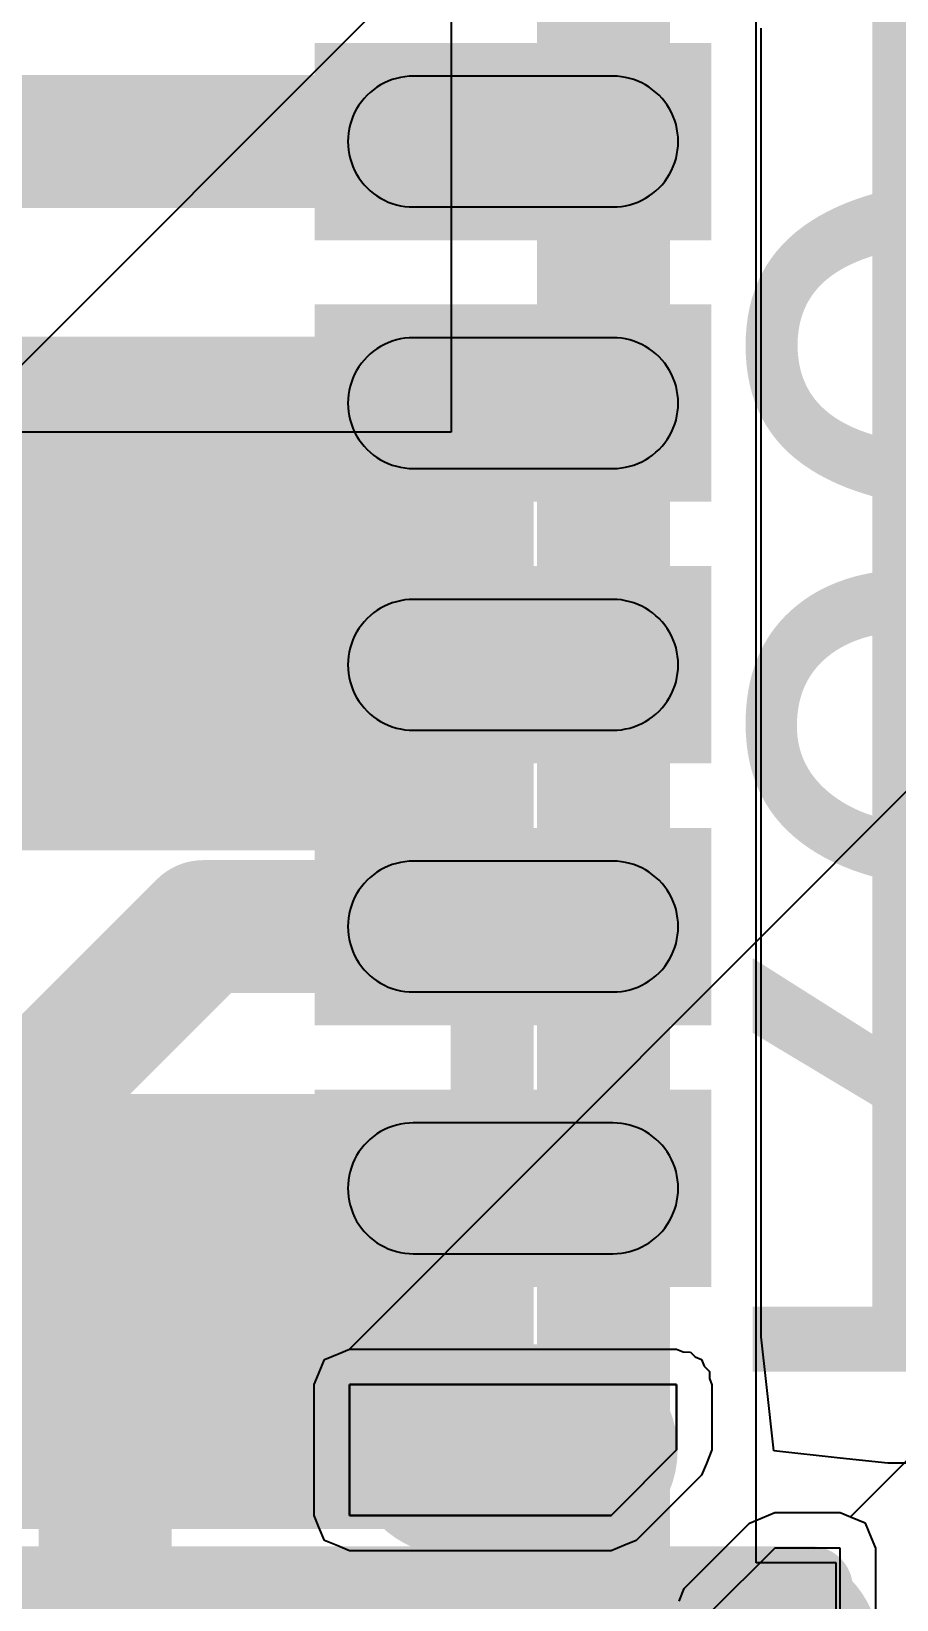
# Model space of a CAD drawing. Header units: inches. Extents: x -6 to 5433, y -4 to 5447.
# Drawn here: x 9.736 to 11.059, y 14.857 to 17.254 of the extents above; entities that cross this region are included whole.
import ezdxf

# ---------------------------------------------------------------- set-up
doc = ezdxf.new("R2010")
doc.units = ezdxf.units.IN
for name, color, linetype in [('Bottom Layer', 5, 'Continuous'), ('Bottom Overlay', 54, 'Continuous'), ('Bottom Paste', 16, 'Continuous'), ('Bottom Solder', 6, 'Continuous'), ('Top Layer', 1, 'Continuous'), ('Top Paste', 8, 'Continuous'), ('Top Solder', 216, 'Continuous')]:
    doc.layers.add(name, color=color, linetype=linetype)
doc.styles.add('Arial', font='', dxfattribs={"height": 0.2})
doc.styles.get('Arial').set_extended_font_data('Arial')

# ---------------------------------------------------------------- blocks, each defined once
blk = doc.blocks.new('R___0402_B_3')
at = {"layer": 'Bottom Layer'}
for points in [[(-0.2413, 0.3175), (-0.2413, -0.3175), (-0.6985, -0.3175), (-0.6985, 0.3175)], [(0.6985, 0.3175), (0.6985, -0.3175), (0.2413, -0.3175), (0.2413, 0.3175)]]:
    blk.add_hatch(color=5, dxfattribs=at).paths.add_polyline_path(points)
at = {"layer": 'Bottom Paste'}
for points in [[(-0.2413, 0.3175), (-0.2413, -0.3175), (-0.6985, -0.3175), (-0.6985, 0.3175)], [(0.6985, 0.3175), (0.6985, -0.3175), (0.2413, -0.3175), (0.2413, 0.3175)]]:
    blk.add_hatch(color=16, dxfattribs=at).paths.add_polyline_path(points)
at = {"layer": 'Bottom Solder'}
for points in [[(-0.1863, 0.3725), (-0.1863, -0.3725), (-0.7535, -0.3725), (-0.7535, 0.3725)], [(0.7535, 0.3725), (0.7535, -0.3725), (0.1863, -0.3725), (0.1863, 0.3725)]]:
    blk.add_hatch(color=6, dxfattribs=at).paths.add_polyline_path(points)
at = {"layer": 'Bottom Overlay'}
for points in [[(-0.7874, 0.4064, 0.127, 0.127, 0), (-0.7874, -0.4064, 0.127, 0.127, 0)], [(-0.7874, 0.4064, 0.127, 0.127, 0), (0.7874, 0.4064, 0.127, 0.127, 0)], [(0.7874, 0.4064, 0.127, 0.127, 0), (0.7874, -0.4064, 0.127, 0.127, 0)], [(-0.8128, 0.4318, 0.00323, 0.00323, 0), (0.8128, 0.4318, 0.00323, 0.00323, 0)], [(-0.7874, -0.4064, 0.127, 0.127, 0), (0.7874, -0.4064, 0.127, 0.127, 0)]]:
    blk.add_lwpolyline(points, format="xyseb", dxfattribs=at)
for points in [[(-0.8191, 0.4064, 0.0635, 0.0635, 1), (-0.7556, 0.4064, 0.0635, 0.0635, 1)], [(-0.8191, 0.4064, 0.0635, 0.0635, 1), (-0.7556, 0.4064, 0.0635, 0.0635, 1)], [(0.7556, 0.4064, 0.0635, 0.0635, 1), (0.8191, 0.4064, 0.0635, 0.0635, 1)], [(0.7556, 0.4064, 0.0635, 0.0635, 1), (0.8191, 0.4064, 0.0635, 0.0635, 1)], [(-0.8136, 0.4318, 0.00161, 0.00161, 1), (-0.812, 0.4318, 0.00161, 0.00161, 1)], [(0.812, 0.4318, 0.00161, 0.00161, 1), (0.8136, 0.4318, 0.00161, 0.00161, 1)], [(-0.8191, -0.4064, 0.0635, 0.0635, 1), (-0.7556, -0.4064, 0.0635, 0.0635, 1)], [(-0.8191, -0.4064, 0.0635, 0.0635, 1), (-0.7556, -0.4064, 0.0635, 0.0635, 1)], [(0.7556, -0.4064, 0.0635, 0.0635, 1), (0.8191, -0.4064, 0.0635, 0.0635, 1)], [(0.7556, -0.4064, 0.0635, 0.0635, 1), (0.8191, -0.4064, 0.0635, 0.0635, 1)]]:
    blk.add_lwpolyline(points, format="xyseb", close=True, dxfattribs=at)
blk = doc.blocks.new('R___0402_B_4')
at = {"layer": 'Bottom Layer'}
for points in [[(-0.2413, 0.3175), (-0.2413, -0.3175), (-0.6985, -0.3175), (-0.6985, 0.3175)], [(0.6985, 0.3175), (0.6985, -0.3175), (0.2413, -0.3175), (0.2413, 0.3175)]]:
    blk.add_hatch(color=5, dxfattribs=at).paths.add_polyline_path(points)
at = {"layer": 'Bottom Paste'}
for points in [[(-0.2413, 0.3175), (-0.2413, -0.3175), (-0.6985, -0.3175), (-0.6985, 0.3175)], [(0.6985, 0.3175), (0.6985, -0.3175), (0.2413, -0.3175), (0.2413, 0.3175)]]:
    blk.add_hatch(color=16, dxfattribs=at).paths.add_polyline_path(points)
at = {"layer": 'Bottom Solder'}
for points in [[(-0.1863, 0.3725), (-0.1863, -0.3725), (-0.7535, -0.3725), (-0.7535, 0.3725)], [(0.7535, 0.3725), (0.7535, -0.3725), (0.1863, -0.3725), (0.1863, 0.3725)]]:
    blk.add_hatch(color=6, dxfattribs=at).paths.add_polyline_path(points)
at = {"layer": 'Bottom Overlay'}
for points in [[(-0.7874, 0.4064, 0.127, 0.127, 0), (-0.7874, -0.4064, 0.127, 0.127, 0)], [(0.7874, 0.4064, 0.127, 0.127, 0), (-0.7874, 0.4064, 0.127, 0.127, 0)], [(0.7874, 0.4064, 0.127, 0.127, 0), (0.7874, -0.4064, 0.127, 0.127, 0)], [(0.8128, 0.4318, 0.00323, 0.00323, 0), (-0.8128, 0.4318, 0.00323, 0.00323, 0)], [(0.7874, -0.4064, 0.127, 0.127, 0), (-0.7874, -0.4064, 0.127, 0.127, 0)]]:
    blk.add_lwpolyline(points, format="xyseb", dxfattribs=at)
for points in [[(-0.8191, 0.4064, 0.0635, 0.0635, 1), (-0.7556, 0.4064, 0.0635, 0.0635, 1)], [(-0.8191, 0.4064, 0.0635, 0.0635, 1), (-0.7556, 0.4064, 0.0635, 0.0635, 1)], [(0.7556, 0.4064, 0.0635, 0.0635, 1), (0.8191, 0.4064, 0.0635, 0.0635, 1)], [(0.7556, 0.4064, 0.0635, 0.0635, 1), (0.8191, 0.4064, 0.0635, 0.0635, 1)], [(-0.8136, 0.4318, 0.00161, 0.00161, 1), (-0.812, 0.4318, 0.00161, 0.00161, 1)], [(0.812, 0.4318, 0.00161, 0.00161, 1), (0.8136, 0.4318, 0.00161, 0.00161, 1)], [(-0.8191, -0.4064, 0.0635, 0.0635, 1), (-0.7556, -0.4064, 0.0635, 0.0635, 1)], [(-0.8191, -0.4064, 0.0635, 0.0635, 1), (-0.7556, -0.4064, 0.0635, 0.0635, 1)], [(0.7556, -0.4064, 0.0635, 0.0635, 1), (0.8191, -0.4064, 0.0635, 0.0635, 1)], [(0.7556, -0.4064, 0.0635, 0.0635, 1), (0.8191, -0.4064, 0.0635, 0.0635, 1)]]:
    blk.add_lwpolyline(points, format="xyseb", close=True, dxfattribs=at)
blk = doc.blocks.new('TL3340AF160QG_33')
at = {"layer": 'Top Solder'}
blk.add_line((0.7722, 1.9528), (-5441.5052, 5436.5959), dxfattribs=at)
blk = doc.blocks.new('WQFN_30_EP_2_5_4_5__43')
at = {"layer": 'Top Layer'}
h = blk.add_hatch(color=1, dxfattribs=at)
edge = h.paths.add_edge_path()
edge.add_arc((1.1099, 1.8001), 0.06, 90, 270)
edge.add_line((1.1099, 1.7401), (1.2899, 1.7401))
edge.add_arc((1.2899, 1.8001), 0.06, 270, 450)
edge.add_line((1.2899, 1.8601), (1.1099, 1.8601))
for points in [[(1.4524, 1.5), (1.4524, 1.3), (0.9474, 1.3), (0.9474, 1.5)], [(1.4524, 1.1), (1.4524, 0.9), (0.9474, 0.9), (0.9474, 1.1)], [(1.4524, 0.6999), (1.4524, 0.4999), (0.9474, 0.4999), (0.9474, 0.6999)], [(1.4524, 0.2999), (1.4524, 0.0999), (0.9474, 0.0999), (0.9474, 0.2999)], [(1.4524, -0.0999), (1.4524, -0.2999), (0.9474, -0.2999), (0.9474, -0.0999)]]:
    blk.add_hatch(color=1, dxfattribs=at).paths.add_polyline_path(points)
at = {"layer": 'Top Paste'}
h = blk.add_hatch(color=8, dxfattribs=at)
edge = h.paths.add_edge_path()
edge.add_arc((1.1099, 1.8001), 0.06, 90, 270)
edge.add_line((1.1099, 1.7401), (1.2899, 1.7401))
edge.add_arc((1.2899, 1.8001), 0.06, 270, 450)
edge.add_line((1.2899, 1.8601), (1.1099, 1.8601))
at = {"layer": 'Top Solder'}
h = blk.add_hatch(color=216, dxfattribs=at)
edge = h.paths.add_edge_path()
edge.add_arc((0.8001, 2.2899), 0.1616, 0, 180)
edge.add_line((0.6385, 2.2899), (0.6385, 2.1099))
edge.add_arc((0.8001, 2.1099), 0.1616, 180, 360)
edge.add_line((0.9617, 2.1099), (0.9617, 2.2899))
h = blk.add_hatch(color=216, dxfattribs=at)
edge = h.paths.add_edge_path()
edge.add_arc((1.1099, 1.8001), 0.1616, 90, 270)
edge.add_line((1.1099, 1.6385), (1.2899, 1.6385))
edge.add_arc((1.2899, 1.8001), 0.1616, 270, 450)
edge.add_line((1.2899, 1.9617), (1.1099, 1.9617))
for points in [[(0.6508, 1.6508), (0.6508, -1.6508), (-0.6508, -1.6508), (-0.6508, 1.6508)], [(1.5032, 1.5508), (1.5032, 1.2492), (0.8966, 1.2492), (0.8966, 1.5508)], [(1.5032, 1.1508), (1.5032, 0.8492), (0.8966, 0.8492), (0.8966, 1.1508)], [(1.5032, 0.7507), (1.5032, 0.4491), (0.8966, 0.4491), (0.8966, 0.7507)], [(1.5032, 0.3507), (1.5032, 0.0491), (0.8966, 0.0491), (0.8966, 0.3507)], [(1.5032, -0.0491), (1.5032, -0.3507), (0.8966, -0.3507), (0.8966, -0.0491)]]:
    blk.add_hatch(color=216, dxfattribs=at).paths.add_polyline_path(points)
at = {"layer": 'Top Layer'}
for p, q in [((0.6999, 2.4499), (0.6999, 1.9499)), ((0.7999, 1.9499), (0.9, 2.05)), ((0.6999, 1.9499), (0.7001, 1.9499)), ((0.7001, 1.9499), (0.7999, 1.9499)), ((0.9499, 1.8), (1.0498, 1.9)), ((1.0498, 1.9), (1.4499, 1.9)), ((1.4499, 1.9), (1.4499, 1.9)), ((1.4499, 1.9), (1.4499, 1.7)), ((0.9499, 1.7003), (0.9499, 1.8)), ((0.95, 1.7001), (0.9499, 1.7003)), ((1.4499, 1.7), (0.95, 1.7001))]:
    blk.add_line(p, q, dxfattribs=at)
at = {"layer": 'Top Paste'}
for p, q in [((0.6999, 2.4499), (0.6999, 1.9499)), ((0.7999, 1.9499), (0.9, 2.05)), ((0.6999, 1.9499), (0.7001, 1.9499)), ((0.7001, 1.9499), (0.7999, 1.9499)), ((0.7999, 1.9499), (0.7999, 1.9499)), ((1.0498, 1.9), (0.9499, 1.8)), ((1.4499, 1.9), (1.0498, 1.9)), ((1.4499, 1.9), (1.4499, 1.9)), ((1.4499, 1.7), (1.4499, 1.9)), ((0.9499, 1.8), (0.9499, 1.7003)), ((0.9499, 1.7003), (0.95, 1.7001)), ((0.95, 1.7001), (1.4499, 1.7)), ((0.9974, 1.4867), (0.9918, 1.4832)), ((1.0032, 1.4897), (0.9974, 1.4867)), ((1.0091, 1.4924), (1.0032, 1.4897)), ((1.0152, 1.4947), (1.0091, 1.4924)), ((1.0215, 1.4966), (1.0152, 1.4947)), ((1.0279, 1.4981), (1.0215, 1.4966)), ((1.0343, 1.4992), (1.0279, 1.4981)), ((1.0409, 1.4998), (1.0343, 1.4992)), ((1.0474, 1.5), (1.0409, 1.4998)), ((1.3524, 1.5), (1.0474, 1.5)), ((1.3589, 1.4998), (1.3524, 1.5)), ((1.3655, 1.4992), (1.3589, 1.4998)), ((1.3719, 1.4981), (1.3655, 1.4992)), ((1.3783, 1.4966), (1.3719, 1.4981)), ((1.3846, 1.4947), (1.3783, 1.4966)), ((1.3907, 1.4924), (1.3846, 1.4947)), ((1.3966, 1.4897), (1.3907, 1.4924)), ((1.4024, 1.4867), (1.3966, 1.4897)), ((1.4079, 1.4832), (1.4024, 1.4867)), ((0.9722, 1.466), (0.9681, 1.4609)), ((0.9767, 1.4708), (0.9722, 1.466)), ((0.9815, 1.4752), (0.9767, 1.4708)), ((0.9865, 1.4794), (0.9815, 1.4752)), ((0.9918, 1.4832), (0.9865, 1.4794)), ((1.4133, 1.4794), (1.4079, 1.4832)), ((1.4183, 1.4752), (1.4133, 1.4794)), ((1.4231, 1.4708), (1.4183, 1.4752)), ((1.4276, 1.466), (1.4231, 1.4708)), ((1.4317, 1.4609), (1.4276, 1.466)), ((0.955, 1.4383), (0.9527, 1.4322)), ((0.9577, 1.4443), (0.955, 1.4383)), ((0.9608, 1.45), (0.9577, 1.4443)), ((0.9643, 1.4556), (0.9608, 1.45)), ((0.9681, 1.4609), (0.9643, 1.4556)), ((1.4355, 1.4556), (1.4317, 1.4609)), ((1.439, 1.4501), (1.4355, 1.4556)), ((1.4421, 1.4443), (1.439, 1.4501)), ((1.4448, 1.4383), (1.4421, 1.4443)), ((1.4471, 1.4322), (1.4448, 1.4383)), ((0.9493, 1.4196), (0.9483, 1.4131)), ((0.9508, 1.4259), (0.9493, 1.4196)), ((0.9527, 1.4322), (0.9508, 1.4259)), ((1.449, 1.4259), (1.4471, 1.4322)), ((1.4505, 1.4196), (1.449, 1.4259)), ((1.4515, 1.4131), (1.4505, 1.4196)), ((0.9476, 1.4066), (0.9474, 1.4)), ((0.9474, 1.4), (0.9476, 1.3935)), ((0.9483, 1.4131), (0.9476, 1.4066)), ((0.9476, 1.3935), (0.9483, 1.387)), ((1.4522, 1.4066), (1.4515, 1.4131)), ((1.4515, 1.387), (1.4522, 1.3935)), ((1.4524, 1.4), (1.4522, 1.4066)), ((1.4522, 1.3935), (1.4524, 1.4)), ((0.9483, 1.387), (0.9493, 1.3805)), ((0.9493, 1.3805), (0.9508, 1.3742)), ((0.9508, 1.3742), (0.9527, 1.3679)), ((0.9527, 1.3679), (0.955, 1.3618)), ((1.4448, 1.3618), (1.4471, 1.3679)), ((1.4471, 1.3679), (1.449, 1.3742)), ((1.449, 1.3742), (1.4505, 1.3805)), ((1.4505, 1.3805), (1.4515, 1.387)), ((1.4515, 1.387), (1.4515, 1.387)), ((0.955, 1.3618), (0.9577, 1.3558)), ((0.9577, 1.3558), (0.9608, 1.3501)), ((0.9608, 1.3501), (0.9643, 1.3445)), ((0.9643, 1.3445), (0.9681, 1.3392)), ((1.4317, 1.3392), (1.4355, 1.3445)), ((1.4355, 1.3445), (1.439, 1.3501)), ((1.439, 1.3501), (1.4421, 1.3558)), ((1.4421, 1.3558), (1.4448, 1.3618)), ((0.9681, 1.3392), (0.9722, 1.3341)), ((0.9722, 1.3341), (0.9767, 1.3293)), ((0.9767, 1.3293), (0.9815, 1.3249)), ((0.9815, 1.3249), (0.9865, 1.3207)), ((0.9865, 1.3207), (0.9918, 1.3169)), ((1.4079, 1.3169), (1.4133, 1.3207)), ((1.4133, 1.3207), (1.4183, 1.3249)), ((1.4183, 1.3249), (1.4231, 1.3293)), ((1.4231, 1.3293), (1.4276, 1.3341)), ((1.4276, 1.3341), (1.4317, 1.3392)), ((0.9918, 1.3169), (0.9974, 1.3134)), ((0.9974, 1.3134), (1.0032, 1.3104)), ((1.0032, 1.3104), (1.0091, 1.3077)), ((1.0091, 1.3077), (1.0152, 1.3054)), ((1.0152, 1.3054), (1.0215, 1.3035)), ((1.0215, 1.3035), (1.0279, 1.302)), ((1.0279, 1.302), (1.0343, 1.3009)), ((1.0343, 1.3009), (1.0409, 1.3003)), ((1.0409, 1.3003), (1.0474, 1.3)), ((1.0474, 1.3), (1.3524, 1.3)), ((1.3524, 1.3), (1.3589, 1.3003)), ((1.3589, 1.3003), (1.3655, 1.3009)), ((1.3655, 1.3009), (1.3719, 1.302)), ((1.3719, 1.302), (1.3783, 1.3035)), ((1.3783, 1.3035), (1.3846, 1.3054)), ((1.3846, 1.3054), (1.3907, 1.3077)), ((1.3907, 1.3077), (1.3966, 1.3104)), ((1.3966, 1.3104), (1.4024, 1.3134)), ((1.4024, 1.3134), (1.4079, 1.3169)), ((0.9865, 1.0793), (0.9815, 1.0752)), ((0.9918, 1.0831), (0.9865, 1.0793)), ((0.9974, 1.0866), (0.9918, 1.0831)), ((1.0032, 1.0897), (0.9974, 1.0866)), ((1.0091, 1.0924), (1.0032, 1.0897)), ((1.0152, 1.0947), (1.0091, 1.0924)), ((1.0215, 1.0966), (1.0152, 1.0947)), ((1.0279, 1.0981), (1.0215, 1.0966)), ((1.0343, 1.0991), (1.0279, 1.0981)), ((1.0409, 1.0998), (1.0343, 1.0991)), ((1.0474, 1.1), (1.0409, 1.0998)), ((1.3524, 1.1), (1.0474, 1.1)), ((1.3589, 1.0998), (1.3524, 1.1)), ((1.3655, 1.0991), (1.3589, 1.0998)), ((1.3719, 1.0981), (1.3655, 1.0991)), ((1.3783, 1.0966), (1.3719, 1.0981)), ((1.3846, 1.0947), (1.3783, 1.0966)), ((1.3907, 1.0924), (1.3846, 1.0947)), ((1.3966, 1.0897), (1.3907, 1.0924)), ((1.4024, 1.0866), (1.3966, 1.0897)), ((1.4079, 1.0831), (1.4024, 1.0866)), ((1.4133, 1.0793), (1.4079, 1.0831)), ((1.4183, 1.0752), (1.4133, 1.0793)), ((0.9643, 1.0555), (0.9608, 1.05)), ((0.9681, 1.0609), (0.9643, 1.0555)), ((0.9722, 1.0659), (0.9681, 1.0609)), ((0.9767, 1.0707), (0.9722, 1.0659)), ((0.9815, 1.0752), (0.9767, 1.0707)), ((1.4231, 1.0707), (1.4183, 1.0752)), ((1.4276, 1.0659), (1.4231, 1.0707)), ((1.4317, 1.0609), (1.4276, 1.0659)), ((1.4355, 1.0555), (1.4317, 1.0609)), ((1.439, 1.05), (1.4355, 1.0555)), ((0.9527, 1.0322), (0.9508, 1.0259)), ((0.955, 1.0383), (0.9527, 1.0322)), ((0.9577, 1.0442), (0.955, 1.0383)), ((0.9608, 1.05), (0.9577, 1.0442)), ((1.4421, 1.0442), (1.439, 1.05)), ((1.4448, 1.0383), (1.4421, 1.0442)), ((1.4471, 1.0322), (1.4448, 1.0383)), ((1.449, 1.0259), (1.4471, 1.0322)), ((0.9483, 1.0131), (0.9476, 1.0065)), ((0.9493, 1.0195), (0.9483, 1.0131)), ((0.9508, 1.0259), (0.9493, 1.0195)), ((1.4505, 1.0195), (1.449, 1.0259)), ((1.4515, 1.0131), (1.4505, 1.0195)), ((1.4522, 1.0065), (1.4515, 1.0131)), ((0.9476, 1.0065), (0.9474, 1)), ((0.9474, 1), (0.9476, 0.9935)), ((0.9476, 0.9935), (0.9483, 0.9869)), ((0.9483, 0.9869), (0.9493, 0.9805)), ((1.4505, 0.9805), (1.4515, 0.9869)), ((1.4515, 0.9869), (1.4522, 0.9935)), ((1.4515, 0.9869), (1.4515, 0.9869)), ((1.4524, 1), (1.4522, 1.0065)), ((1.4522, 0.9935), (1.4524, 1)), ((0.9493, 0.9805), (0.9508, 0.9741)), ((0.9508, 0.9741), (0.9527, 0.9678)), ((0.9527, 0.9678), (0.955, 0.9617)), ((0.955, 0.9617), (0.9577, 0.9558)), ((1.4421, 0.9558), (1.4448, 0.9617)), ((1.4448, 0.9617), (1.4471, 0.9678)), ((1.4471, 0.9678), (1.449, 0.9741)), ((1.449, 0.9741), (1.4505, 0.9805)), ((0.9577, 0.9558), (0.9608, 0.95)), ((0.9608, 0.95), (0.9643, 0.9444)), ((0.9643, 0.9444), (0.9681, 0.9391)), ((0.9681, 0.9391), (0.9722, 0.9341)), ((1.4276, 0.9341), (1.4317, 0.9391)), ((1.4317, 0.9391), (1.4355, 0.9444)), ((1.4355, 0.9444), (1.439, 0.95)), ((1.439, 0.95), (1.4421, 0.9558)), ((0.9722, 0.9341), (0.9767, 0.9293)), ((0.9767, 0.9293), (0.9815, 0.9248)), ((0.9815, 0.9248), (0.9865, 0.9207)), ((0.9865, 0.9207), (0.9918, 0.9169)), ((0.9918, 0.9169), (0.9974, 0.9134)), ((0.9974, 0.9134), (1.0032, 0.9103)), ((1.3966, 0.9103), (1.4024, 0.9134)), ((1.4024, 0.9134), (1.4079, 0.9169)), ((1.4079, 0.9169), (1.4133, 0.9207)), ((1.4133, 0.9207), (1.4183, 0.9248)), ((1.4183, 0.9248), (1.4231, 0.9293)), ((1.4231, 0.9293), (1.4276, 0.9341)), ((1.0032, 0.9103), (1.0091, 0.9076)), ((1.0091, 0.9076), (1.0152, 0.9053)), ((1.0152, 0.9053), (1.0215, 0.9034)), ((1.0215, 0.9034), (1.0279, 0.9019)), ((1.0279, 0.9019), (1.0343, 0.9009)), ((1.0343, 0.9009), (1.0409, 0.9002)), ((1.0409, 0.9002), (1.0474, 0.9)), ((1.0474, 0.9), (1.3524, 0.9)), ((1.3524, 0.9), (1.3589, 0.9002)), ((1.3589, 0.9002), (1.3655, 0.9009)), ((1.3655, 0.9009), (1.3719, 0.9019)), ((1.3719, 0.9019), (1.3783, 0.9034)), ((1.3783, 0.9034), (1.3846, 0.9053)), ((1.3846, 0.9053), (1.3907, 0.9076)), ((1.3907, 0.9076), (1.3966, 0.9103)), ((1.0215, 0.6965), (1.0152, 0.6946)), ((1.0279, 0.698), (1.0215, 0.6965)), ((1.0343, 0.6991), (1.0279, 0.698)), ((1.0409, 0.6997), (1.0343, 0.6991)), ((1.0474, 0.6999), (1.0409, 0.6997)), ((1.3524, 0.6999), (1.0474, 0.6999)), ((1.3589, 0.6997), (1.3524, 0.6999)), ((1.3655, 0.6991), (1.3589, 0.6997)), ((1.3719, 0.698), (1.3655, 0.6991)), ((1.3783, 0.6965), (1.3719, 0.698)), ((1.3846, 0.6946), (1.3783, 0.6965)), ((0.9815, 0.6751), (0.9767, 0.6707)), ((0.9865, 0.6793), (0.9815, 0.6751)), ((0.9918, 0.6831), (0.9865, 0.6793)), ((0.9974, 0.6866), (0.9918, 0.6831)), ((1.0032, 0.6896), (0.9974, 0.6866)), ((1.0091, 0.6923), (1.0032, 0.6896)), ((1.0152, 0.6946), (1.0091, 0.6923)), ((1.3907, 0.6923), (1.3846, 0.6946)), ((1.3966, 0.6896), (1.3907, 0.6923)), ((1.4024, 0.6866), (1.3966, 0.6896)), ((1.4079, 0.6831), (1.4024, 0.6866)), ((1.4133, 0.6793), (1.4079, 0.6831)), ((1.4183, 0.6751), (1.4133, 0.6793)), ((1.4231, 0.6707), (1.4183, 0.6751)), ((0.9608, 0.6499), (0.9577, 0.6442)), ((0.9643, 0.6555), (0.9608, 0.6499)), ((0.9681, 0.6608), (0.9643, 0.6555)), ((0.9722, 0.6659), (0.9681, 0.6608)), ((0.9767, 0.6707), (0.9722, 0.6659)), ((1.4276, 0.6659), (1.4231, 0.6707)), ((1.4317, 0.6608), (1.4276, 0.6659)), ((1.4355, 0.6555), (1.4317, 0.6608)), ((1.439, 0.65), (1.4355, 0.6555)), ((1.4421, 0.6442), (1.439, 0.65)), ((0.9508, 0.6258), (0.9493, 0.6195)), ((0.9527, 0.6321), (0.9508, 0.6258)), ((0.955, 0.6382), (0.9527, 0.6321)), ((0.9577, 0.6442), (0.955, 0.6382)), ((1.4448, 0.6382), (1.4421, 0.6442)), ((1.4471, 0.6321), (1.4448, 0.6382)), ((1.449, 0.6258), (1.4471, 0.6321)), ((1.4505, 0.6195), (1.449, 0.6258)), ((0.9476, 0.6065), (0.9474, 0.5999)), ((0.9474, 0.5999), (0.9476, 0.5934)), ((0.9483, 0.613), (0.9476, 0.6065)), ((0.9493, 0.6195), (0.9483, 0.613)), ((1.4515, 0.613), (1.4505, 0.6195)), ((1.4522, 0.6065), (1.4515, 0.613)), ((1.4524, 0.5999), (1.4522, 0.6065)), ((1.4522, 0.5934), (1.4524, 0.5999)), ((0.9476, 0.5934), (0.9483, 0.5869)), ((0.9483, 0.5869), (0.9493, 0.5804)), ((0.9493, 0.5804), (0.9508, 0.5741)), ((1.449, 0.5741), (1.4505, 0.5804)), ((1.4505, 0.5804), (1.4515, 0.5869)), ((1.4515, 0.5869), (1.4522, 0.5934)), ((1.4515, 0.5869), (1.4515, 0.5869)), ((0.9508, 0.5741), (0.9527, 0.5678)), ((0.9527, 0.5678), (0.955, 0.5617)), ((0.955, 0.5617), (0.9577, 0.5557)), ((0.9577, 0.5557), (0.9608, 0.55)), ((1.439, 0.55), (1.4421, 0.5557)), ((1.4421, 0.5557), (1.4448, 0.5617)), ((1.4448, 0.5617), (1.4471, 0.5678)), ((1.4471, 0.5678), (1.449, 0.5741)), ((0.9608, 0.55), (0.9643, 0.5444)), ((0.9643, 0.5444), (0.9681, 0.5391)), ((0.9681, 0.5391), (0.9722, 0.534)), ((0.9722, 0.534), (0.9767, 0.5292)), ((0.9767, 0.5292), (0.9815, 0.5248)), ((1.4183, 0.5248), (1.4231, 0.5292)), ((1.4231, 0.5292), (1.4276, 0.534)), ((1.4276, 0.534), (1.4317, 0.5391)), ((1.4317, 0.5391), (1.4355, 0.5444)), ((1.4355, 0.5444), (1.439, 0.55)), ((0.9815, 0.5248), (0.9865, 0.5206)), ((0.9865, 0.5206), (0.9918, 0.5168)), ((0.9918, 0.5168), (0.9974, 0.5133)), ((0.9974, 0.5133), (1.0032, 0.5103)), ((1.0032, 0.5103), (1.0091, 0.5076)), ((1.0091, 0.5076), (1.0152, 0.5053)), ((1.0152, 0.5053), (1.0215, 0.5034)), ((1.3783, 0.5034), (1.3846, 0.5053)), ((1.3846, 0.5053), (1.3907, 0.5076)), ((1.3907, 0.5076), (1.3966, 0.5103)), ((1.3966, 0.5103), (1.4024, 0.5133)), ((1.4024, 0.5133), (1.4079, 0.5168)), ((1.4079, 0.5168), (1.4133, 0.5206)), ((1.4133, 0.5206), (1.4183, 0.5248)), ((1.0215, 0.5034), (1.0279, 0.5019)), ((1.0279, 0.5019), (1.0343, 0.5008)), ((1.0343, 0.5008), (1.0409, 0.5002)), ((1.0409, 0.5002), (1.0474, 0.4999)), ((1.0474, 0.4999), (1.3524, 0.4999)), ((1.3524, 0.4999), (1.3589, 0.5002)), ((1.3589, 0.5002), (1.3655, 0.5008)), ((1.3655, 0.5008), (1.3719, 0.5019)), ((1.3719, 0.5019), (1.3783, 0.5034)), ((1.0032, 0.2896), (0.9974, 0.2865)), ((1.0091, 0.2923), (1.0032, 0.2896)), ((1.0152, 0.2946), (1.0091, 0.2923)), ((1.0215, 0.2965), (1.0152, 0.2946)), ((1.0279, 0.298), (1.0215, 0.2965)), ((1.0343, 0.299), (1.0279, 0.298)), ((1.0409, 0.2997), (1.0343, 0.299)), ((1.0474, 0.2999), (1.0409, 0.2997)), ((1.3524, 0.2999), (1.0474, 0.2999)), ((1.3589, 0.2997), (1.3524, 0.2999)), ((1.3655, 0.299), (1.3589, 0.2997)), ((1.3719, 0.298), (1.3655, 0.299)), ((1.3783, 0.2965), (1.3719, 0.298)), ((1.3846, 0.2946), (1.3783, 0.2965)), ((1.3907, 0.2923), (1.3846, 0.2946)), ((1.3966, 0.2896), (1.3907, 0.2923)), ((1.4024, 0.2865), (1.3966, 0.2896)), ((0.9722, 0.2658), (0.9681, 0.2608)), ((0.9767, 0.2706), (0.9722, 0.2658)), ((0.9815, 0.2751), (0.9767, 0.2706)), ((0.9865, 0.2792), (0.9815, 0.2751)), ((0.9918, 0.283), (0.9865, 0.2792)), ((0.9974, 0.2865), (0.9918, 0.283)), ((1.4079, 0.283), (1.4024, 0.2865)), ((1.4133, 0.2792), (1.4079, 0.283)), ((1.4183, 0.2751), (1.4133, 0.2792)), ((1.4231, 0.2706), (1.4183, 0.2751)), ((1.4276, 0.2658), (1.4231, 0.2706)), ((1.4317, 0.2608), (1.4276, 0.2658)), ((0.9577, 0.2441), (0.955, 0.2382)), ((0.9608, 0.2499), (0.9577, 0.2441)), ((0.9643, 0.2554), (0.9608, 0.2499)), ((0.9681, 0.2608), (0.9643, 0.2554)), ((1.4355, 0.2554), (1.4317, 0.2608)), ((1.439, 0.2499), (1.4355, 0.2554)), ((1.4421, 0.2441), (1.439, 0.2499)), ((1.4448, 0.2382), (1.4421, 0.2441)), ((0.9493, 0.2194), (0.9483, 0.213)), ((0.9508, 0.2258), (0.9493, 0.2194)), ((0.9527, 0.2321), (0.9508, 0.2258)), ((0.955, 0.2382), (0.9527, 0.2321)), ((1.4471, 0.2321), (1.4448, 0.2382)), ((1.449, 0.2258), (1.4471, 0.2321)), ((1.4505, 0.2194), (1.449, 0.2258)), ((1.4515, 0.213), (1.4505, 0.2194)), ((0.9476, 0.2064), (0.9474, 0.1999)), ((0.9474, 0.1999), (0.9476, 0.1934)), ((0.9483, 0.213), (0.9476, 0.2064)), ((0.9476, 0.1934), (0.9483, 0.1868)), ((1.4522, 0.2064), (1.4515, 0.213)), ((1.4515, 0.1868), (1.4522, 0.1934)), ((1.4524, 0.1999), (1.4522, 0.2064)), ((1.4522, 0.1934), (1.4524, 0.1999)), ((0.9483, 0.1868), (0.9493, 0.1804)), ((0.9493, 0.1804), (0.9508, 0.174)), ((0.9508, 0.174), (0.9527, 0.1677)), ((1.4471, 0.1677), (1.449, 0.174)), ((1.449, 0.174), (1.4505, 0.1804)), ((1.4505, 0.1804), (1.4515, 0.1868)), ((1.4515, 0.1868), (1.4515, 0.1868)), ((0.9527, 0.1677), (0.955, 0.1616)), ((0.955, 0.1616), (0.9577, 0.1557)), ((0.9577, 0.1557), (0.9608, 0.1499)), ((0.9608, 0.1499), (0.9643, 0.1443)), ((0.9643, 0.1443), (0.9681, 0.139)), ((1.4317, 0.139), (1.4355, 0.1443)), ((1.4355, 0.1443), (1.439, 0.1499)), ((1.439, 0.1499), (1.4421, 0.1557)), ((1.4421, 0.1557), (1.4448, 0.1616)), ((1.4448, 0.1616), (1.4471, 0.1677)), ((0.9681, 0.139), (0.9722, 0.134)), ((0.9722, 0.134), (0.9767, 0.1292)), ((0.9767, 0.1292), (0.9815, 0.1247)), ((0.9815, 0.1247), (0.9865, 0.1206)), ((0.9865, 0.1206), (0.9918, 0.1168)), ((1.4079, 0.1168), (1.4133, 0.1206)), ((1.4133, 0.1206), (1.4183, 0.1247)), ((1.4183, 0.1247), (1.4231, 0.1292)), ((1.4231, 0.1292), (1.4276, 0.134)), ((1.4276, 0.134), (1.4317, 0.139)), ((0.9918, 0.1168), (0.9974, 0.1133)), ((0.9974, 0.1133), (1.0032, 0.1102)), ((1.0032, 0.1102), (1.0091, 0.1075)), ((1.0091, 0.1075), (1.0152, 0.1052)), ((1.0152, 0.1052), (1.0215, 0.1033)), ((1.0215, 0.1033), (1.0279, 0.1018)), ((1.0279, 0.1018), (1.0343, 0.1008)), ((1.0343, 0.1008), (1.0409, 0.1001)), ((1.0409, 0.1001), (1.0474, 0.0999)), ((1.0474, 0.0999), (1.3524, 0.0999)), ((1.3524, 0.0999), (1.3589, 0.1001)), ((1.3589, 0.1001), (1.3655, 0.1008)), ((1.3655, 0.1008), (1.3719, 0.1018)), ((1.3719, 0.1018), (1.3783, 0.1033)), ((1.3783, 0.1033), (1.3846, 0.1052)), ((1.3846, 0.1052), (1.3907, 0.1075)), ((1.3907, 0.1075), (1.3966, 0.1102)), ((1.3966, 0.1102), (1.4024, 0.1133)), ((1.4024, 0.1133), (1.4079, 0.1168)), ((0.9918, -0.1168), (0.9865, -0.1206)), ((0.9974, -0.1133), (0.9918, -0.1168)), ((1.0032, -0.1102), (0.9974, -0.1133)), ((1.0091, -0.1075), (1.0032, -0.1102)), ((1.0152, -0.1052), (1.0091, -0.1075)), ((1.0215, -0.1033), (1.0152, -0.1052)), ((1.0279, -0.1018), (1.0215, -0.1033)), ((1.0343, -0.1008), (1.0279, -0.1018)), ((1.0409, -0.1001), (1.0343, -0.1008)), ((1.0474, -0.0999), (1.0409, -0.1001)), ((1.3524, -0.0999), (1.0474, -0.0999)), ((1.3589, -0.1001), (1.3524, -0.0999)), ((1.3655, -0.1008), (1.3589, -0.1001)), ((1.3719, -0.1018), (1.3655, -0.1008)), ((1.3783, -0.1033), (1.3719, -0.1018)), ((1.3846, -0.1052), (1.3783, -0.1033)), ((1.3907, -0.1075), (1.3846, -0.1052)), ((1.3966, -0.1102), (1.3907, -0.1075)), ((1.4024, -0.1133), (1.3966, -0.1102)), ((1.4079, -0.1168), (1.4024, -0.1133)), ((1.4133, -0.1206), (1.4079, -0.1168)), ((0.9681, -0.139), (0.9643, -0.1443)), ((0.9722, -0.134), (0.9681, -0.139)), ((0.9767, -0.1292), (0.9722, -0.134)), ((0.9815, -0.1247), (0.9767, -0.1292)), ((0.9865, -0.1206), (0.9815, -0.1247)), ((1.4183, -0.1247), (1.4133, -0.1206)), ((1.4231, -0.1292), (1.4183, -0.1247)), ((1.4276, -0.134), (1.4231, -0.1292)), ((1.4317, -0.139), (1.4276, -0.134)), ((1.4355, -0.1443), (1.4317, -0.139)), ((0.9527, -0.1677), (0.9508, -0.174)), ((0.955, -0.1616), (0.9527, -0.1677)), ((0.9577, -0.1557), (0.955, -0.1616)), ((0.9608, -0.1499), (0.9577, -0.1557)), ((0.9643, -0.1443), (0.9608, -0.1499)), ((1.439, -0.1499), (1.4355, -0.1443)), ((1.4421, -0.1557), (1.439, -0.1499)), ((1.4448, -0.1616), (1.4421, -0.1557)), ((1.4471, -0.1677), (1.4448, -0.1616)), ((1.449, -0.174), (1.4471, -0.1677)), ((0.9483, -0.1868), (0.9476, -0.1934)), ((0.9493, -0.1804), (0.9483, -0.1868)), ((0.9508, -0.174), (0.9493, -0.1804)), ((1.4505, -0.1804), (1.449, -0.174)), ((1.4515, -0.1868), (1.4505, -0.1804)), ((1.4522, -0.1934), (1.4515, -0.1868)), ((0.9476, -0.1934), (0.9474, -0.1999)), ((0.9474, -0.1999), (0.9476, -0.2064)), ((0.9476, -0.2064), (0.9483, -0.213)), ((0.9483, -0.213), (0.9493, -0.2194)), ((1.4505, -0.2194), (1.4515, -0.213)), ((1.4515, -0.213), (1.4522, -0.2064)), ((1.4522, -0.1934), (1.4522, -0.1934)), ((1.4524, -0.1999), (1.4522, -0.1934)), ((1.4522, -0.2064), (1.4524, -0.1999)), ((0.9493, -0.2194), (0.9508, -0.2258)), ((0.9508, -0.2258), (0.9527, -0.2321)), ((0.9527, -0.2321), (0.955, -0.2382)), ((0.955, -0.2382), (0.9577, -0.2441)), ((1.4421, -0.2441), (1.4448, -0.2382)), ((1.4448, -0.2382), (1.4471, -0.2321)), ((1.4471, -0.2321), (1.449, -0.2258)), ((1.449, -0.2258), (1.4505, -0.2194)), ((0.9577, -0.2441), (0.9608, -0.2499)), ((0.9608, -0.2499), (0.9643, -0.2554)), ((0.9643, -0.2554), (0.9681, -0.2608)), ((0.9681, -0.2608), (0.9722, -0.2658)), ((1.4276, -0.2658), (1.4317, -0.2608)), ((1.4317, -0.2608), (1.4355, -0.2554)), ((1.4355, -0.2554), (1.439, -0.2499)), ((1.439, -0.2499), (1.4421, -0.2441)), ((0.9722, -0.2658), (0.9767, -0.2706)), ((0.9767, -0.2706), (0.9815, -0.2751)), ((0.9815, -0.2751), (0.9865, -0.2792)), ((0.9865, -0.2792), (0.9918, -0.283)), ((0.9918, -0.283), (0.9974, -0.2865)), ((0.9974, -0.2865), (1.0032, -0.2896)), ((1.3966, -0.2896), (1.4024, -0.2865)), ((1.4024, -0.2865), (1.4079, -0.283)), ((1.4079, -0.283), (1.4133, -0.2792)), ((1.4133, -0.2792), (1.4183, -0.2751)), ((1.4183, -0.2751), (1.4231, -0.2706)), ((1.4231, -0.2706), (1.4276, -0.2658)), ((1.0032, -0.2896), (1.0091, -0.2923)), ((1.0091, -0.2923), (1.0152, -0.2946)), ((1.0152, -0.2946), (1.0215, -0.2965)), ((1.0215, -0.2965), (1.0279, -0.298)), ((1.0279, -0.298), (1.0343, -0.299)), ((1.0343, -0.299), (1.0409, -0.2997)), ((1.0409, -0.2997), (1.0474, -0.2999)), ((1.0474, -0.2999), (1.3524, -0.2999)), ((1.3524, -0.2999), (1.3589, -0.2997)), ((1.3589, -0.2997), (1.3655, -0.299)), ((1.3655, -0.299), (1.3719, -0.298)), ((1.3719, -0.298), (1.3783, -0.2965)), ((1.3783, -0.2965), (1.3846, -0.2946)), ((1.3846, -0.2946), (1.3907, -0.2923)), ((1.3907, -0.2923), (1.3966, -0.2896))]:
    blk.add_line(p, q, dxfattribs=at)
at = {"layer": 'Top Solder'}
for p, q in [((0.6458, 1.9499), (0.6458, 2.4499)), ((0.9462, 2.031), (0.9383, 2.0117)), ((0.9383, 2.0117), (0.8382, 1.9117)), ((0.9383, 2.0117), (0.9383, 2.0117)), ((0.9383, 2.0117), (0.9383, 2.0117)), ((0.6524, 1.9341), (0.6458, 1.9499)), ((1.0115, 1.9383), (1.0307, 1.9463)), ((1.0307, 1.9463), (1.0498, 1.9542)), ((1.0498, 1.9542), (1.0498, 1.9542)), ((1.0498, 1.9542), (1.0498, 1.9542)), ((1.0498, 1.9542), (1.4499, 1.9542)), ((1.4499, 1.9542), (1.4499, 1.9542)), ((1.4499, 1.9542), (1.4499, 1.9542)), ((1.4499, 1.9542), (1.4679, 1.9467)), ((1.4679, 1.9467), (1.4882, 1.9383)), ((0.6617, 1.9117), (0.6524, 1.9341)), ((0.9117, 1.8383), (1.0115, 1.9383)), ((1.0115, 1.9383), (1.0115, 1.9383)), ((1.0115, 1.9383), (1.0115, 1.9383)), ((1.4882, 1.9383), (1.4882, 1.9383)), ((1.4882, 1.9383), (1.4882, 1.9383)), ((1.4882, 1.9383), (1.4966, 1.918)), ((1.4966, 1.918), (1.5041, 1.9)), ((0.6841, 1.9024), (-5421.1797, -5430.6074)), ((0.6617, 1.9116), (0.6617, 1.9117)), ((0.6617, 1.9117), (0.6617, 1.9117)), ((0.6841, 1.9024), (0.6617, 1.9116)), ((0.6999, 1.8958), (0.6841, 1.9024)), ((0.7999, 1.8958), (0.6999, 1.8958)), ((0.8382, 1.9117), (0.7999, 1.8958)), ((1.5041, 1.9), (1.504, 1.7)), ((1.5041, 1.9), (1.5041, 1.9)), ((1.5041, 1.9), (1.5041, 1.9)), ((0.9044, 1.8208), (0.9116, 1.8383)), ((0.9116, 1.8383), (0.9117, 1.8383)), ((0.9117, 1.8383), (0.9117, 1.8383)), ((0.9117, 1.8383), (0.9117, 1.8383)), ((0.8958, 1.8), (0.9044, 1.8208)), ((0.8958, 1.7003), (0.8958, 1.8)), ((0.8998, 1.6906), (0.8958, 1.7003)), ((0.8997, 1.6801), (0.8998, 1.6906)), ((0.8997, 1.68), (0.8997, 1.6801)), ((0.9075, 1.6721), (0.8997, 1.68)), ((1.4974, 1.6841), (1.4882, 1.6617)), ((1.504, 1.7), (1.4974, 1.6841)), ((0.9117, 1.6619), (0.9075, 1.6721)), ((0.9214, 1.6579), (0.9117, 1.6619)), ((0.9287, 1.6504), (0.9214, 1.6579)), ((1.4882, 1.6617), (1.4657, 1.6524)), ((1.4882, 1.6617), (1.4882, 1.6617)), ((1.4882, 1.6617), (1.4882, 1.6617)), ((1.4499, 1.6459), (-5421.1797, -5430.6074)), ((0.9397, 1.6502), (0.9287, 1.6504)), ((0.95, 1.646), (0.9397, 1.6502)), ((1.4499, 1.6459), (0.95, 1.646)), ((1.4657, 1.6524), (1.4499, 1.6459)), ((1.4499, 1.6459), (1.4499, 1.6459)), ((1.4499, 1.6459), (1.4499, 1.6459)), ((1.4499, 1.6459), (1.4499, 1.6459))]:
    blk.add_line(p, q, dxfattribs=at)

msp = doc.modelspace()

# ---------------------------------------------------------------- linework, layer by layer
at = {"layer": 'Bottom Layer'}
for p, q in [((10.3778, 18.5743), (10.3778, 16.6414)), ((10.844, 14.913), (10.844, 18.5416)), ((10.3778, 16.6414), (9.5896, 16.6414)), ((10.9665, 14.913), (10.844, 14.913)), ((10.9665, 14.2468), (10.9665, 14.913))]:
    msp.add_line(p, q, dxfattribs=at)
for points in [[(10.6109, 14.4685, 0.2032, 0.2032, 0), (10.6109, 18.6382, 0.2032, 0.2032, 0)], [(9.5979, 16.2858, 0.254, 0.254, 0), (10.0341, 16.2858, 0.254, 0.254, 0)], [(9.1422, 15.346, 0.254, 0.254, 0), (10.0341, 15.346, 0.254, 0.254, 0)]]:
    msp.add_lwpolyline(points, format="xyseb", dxfattribs=at)
for points in [[(9.9706, 16.2858, 0.127, 0.127, 1), (10.0976, 16.2858, 0.127, 0.127, 1)], [(9.9706, 15.346, 0.127, 0.127, 1), (10.0976, 15.346, 0.127, 0.127, 1)]]:
    msp.add_lwpolyline(points, format="xyseb", close=True, dxfattribs=at)
at = {"layer": 'Top Layer'}
for p, q in [((10.852, 16.0588), (10.852, 17.2587)), ((10.852, 15.2587), (10.852, 16.0588)), ((10.8599, 15.1855), (10.852, 15.2587)), ((10.852, 15.2587), (10.852, 15.2587)), ((10.852, 15.2587), (10.852, 15.2587)), ((10.8712, 15.0845), (10.8599, 15.1855)), ((10.9725, 15.0732), (10.8712, 15.0845)), ((11.0454, 15.0653), (10.9725, 15.0732)), ((11.4994, 15.0653), (11.0454, 15.0653)), ((11.0454, 15.0653), (11.0454, 15.0653)), ((11.0454, 15.0653), (11.0454, 15.0653))]:
    msp.add_line(p, q, dxfattribs=at)
for points in [[(9.1321, 17.0856, 0.2032, 0.2032, 0), (10.4725, 17.0856, 0.2032, 0.2032, 0)], [(9.1321, 16.6858, 0.2032, 0.2032, 0), (10.4725, 16.6858, 0.2032, 0.2032, 0)], [(9.5958, 16.2858, 0.2032, 0.2032, 0), (10.4725, 16.2858, 0.2032, 0.2032, 0)], [(9.0802, 14.9665, 0.2032, 0.2032, 0), (9.9994, 15.8857, 0.2032, 0.2032, 0)], [(9.9994, 15.8857, 0.2032, 0.2032, 0), (10.4725, 15.8857, 0.2032, 0.2032, 0)], [(9.8489, 15.1857, 0.2032, 0.2032, 0), (10.1489, 15.4857, 0.2032, 0.2032, 0)], [(10.1489, 15.4857, 0.2032, 0.2032, 0), (10.4725, 15.4857, 0.2032, 0.2032, 0)], [(9.8489, 13.6475, 0.2032, 0.2032, 0), (9.8489, 15.1857, 0.2032, 0.2032, 0)]]:
    msp.add_lwpolyline(points, format="xyseb", dxfattribs=at)
for points in [[(10.4217, 17.0856, 0.1016, 0.1016, 1), (10.5233, 17.0856, 0.1016, 0.1016, 1)], [(10.4217, 16.6858, 0.1016, 0.1016, 1), (10.5233, 16.6858, 0.1016, 0.1016, 1)], [(10.4217, 16.2858, 0.1016, 0.1016, 1), (10.5233, 16.2858, 0.1016, 0.1016, 1)], [(9.9486, 15.8857, 0.1016, 0.1016, 1), (10.0502, 15.8857, 0.1016, 0.1016, 1)], [(9.9486, 15.8857, 0.1016, 0.1016, 1), (10.0502, 15.8857, 0.1016, 0.1016, 1)], [(10.4217, 15.8857, 0.1016, 0.1016, 1), (10.5233, 15.8857, 0.1016, 0.1016, 1)], [(10.0981, 15.4857, 0.1016, 0.1016, 1), (10.1997, 15.4857, 0.1016, 0.1016, 1)], [(10.0981, 15.4857, 0.1016, 0.1016, 1), (10.1997, 15.4857, 0.1016, 0.1016, 1)], [(10.4217, 15.4857, 0.1016, 0.1016, 1), (10.5233, 15.4857, 0.1016, 0.1016, 1)], [(9.7981, 15.1857, 0.1016, 0.1016, 1), (9.8997, 15.1857, 0.1016, 0.1016, 1)], [(9.7981, 15.1857, 0.1016, 0.1016, 1), (9.8997, 15.1857, 0.1016, 0.1016, 1)]]:
    msp.add_lwpolyline(points, format="xyseb", close=True, dxfattribs=at)

# ---------------------------------------------------------------- block references
for name, p, rotation in [('TL3340AF160QG_33', (-3.7438, 5.9879), 270), ('WQFN_30_EP_2_5_4_5__43', (11.6724, 16.8857), 180), ('R___0402_B_3', (10.0341, 15.8159), 90), ('R___0402_B_4', (10.141, 14.4685), 180)]:
    msp.add_blockref(name, p, dxfattribs=dict(rotation=rotation))

# ---------------------------------------------------------------- texts
at = {"layer": 'Bottom Overlay', "style": 'Arial', "text_generation_flag": 2}
msp.add_text('R60', height=0.762, rotation=270, dxfattribs=at).set_placement((10.8388, 15.1182))

doc.saveas('drawing.dxf')
